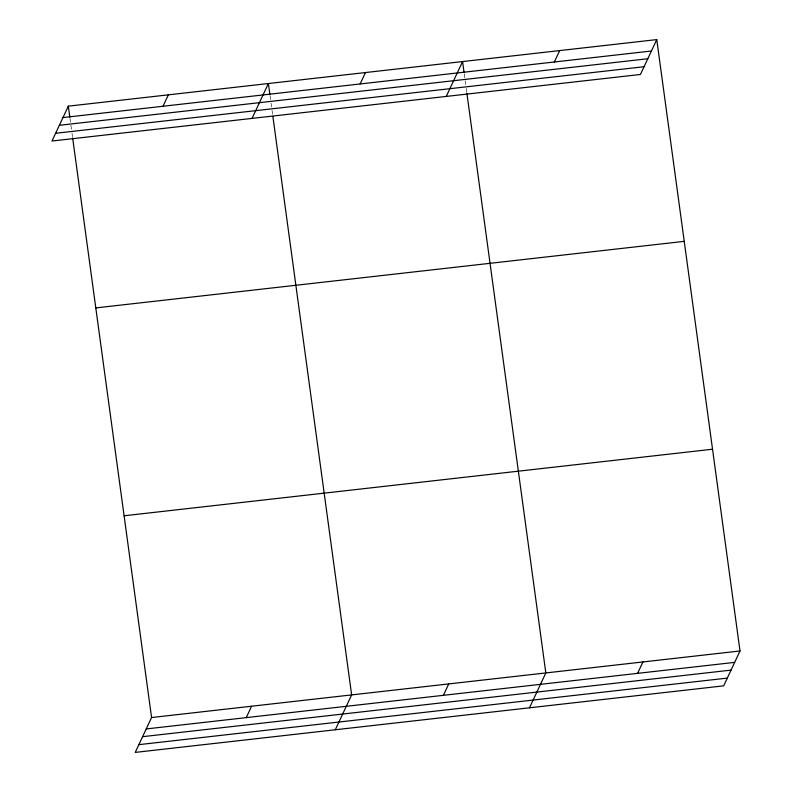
<?xml version="1.0" encoding="UTF-8"?>
<svg xmlns="http://www.w3.org/2000/svg" width="792" height="792" viewBox="0 0 792 792"><rect width="100%" height="100%" fill="white"/><g stroke="black" fill="none" stroke-linecap="round" stroke-linejoin="round"><path stroke-width="0.59" stroke-dasharray="3.96 2.97" d="M464.241 73.795L466.072 87.239M466.24 88.466L466.745 92.129M270.062 95.753L270.894 101.871M271.062 103.089L271.894 109.207M272.052 110.434L272.725 115.325M69.993 118.384L71.815 131.838M71.983 133.056L72.488 136.729"/><path stroke-width="1.19" d="M68.32 106.158L51.995 141.025L640.431 74.468L656.766 39.6L68.32 106.158L69.825 117.166M163.013 106.257L168.359 94.842M252.064 118.394L268.389 83.526L269.894 94.535M360.142 83.952L365.488 72.547M72.656 137.957L151.569 717.532L135.234 752.4L723.68 685.842L740.005 650.974L656.766 39.6M446.243 96.436L462.577 61.568L464.082 72.567M246.262 717.631L251.599 706.216M554.331 61.994L559.677 50.579M335.303 729.769L351.638 694.901L272.893 116.543M443.391 695.327L448.727 683.922M529.492 707.801L545.827 672.943L466.904 93.357M637.57 673.368L642.916 661.954M62.984 117.572L651.42 51.005M59.351 125.304L647.797 58.747M55.618 133.284L644.054 66.726M95.792 307.91L684.238 241.352M124.096 515.78L712.543 449.222M151.569 717.532L740.005 650.974M146.223 728.937L734.669 662.379M142.6 736.679L731.036 670.121M138.857 744.658L727.303 678.101"/></g></svg>
